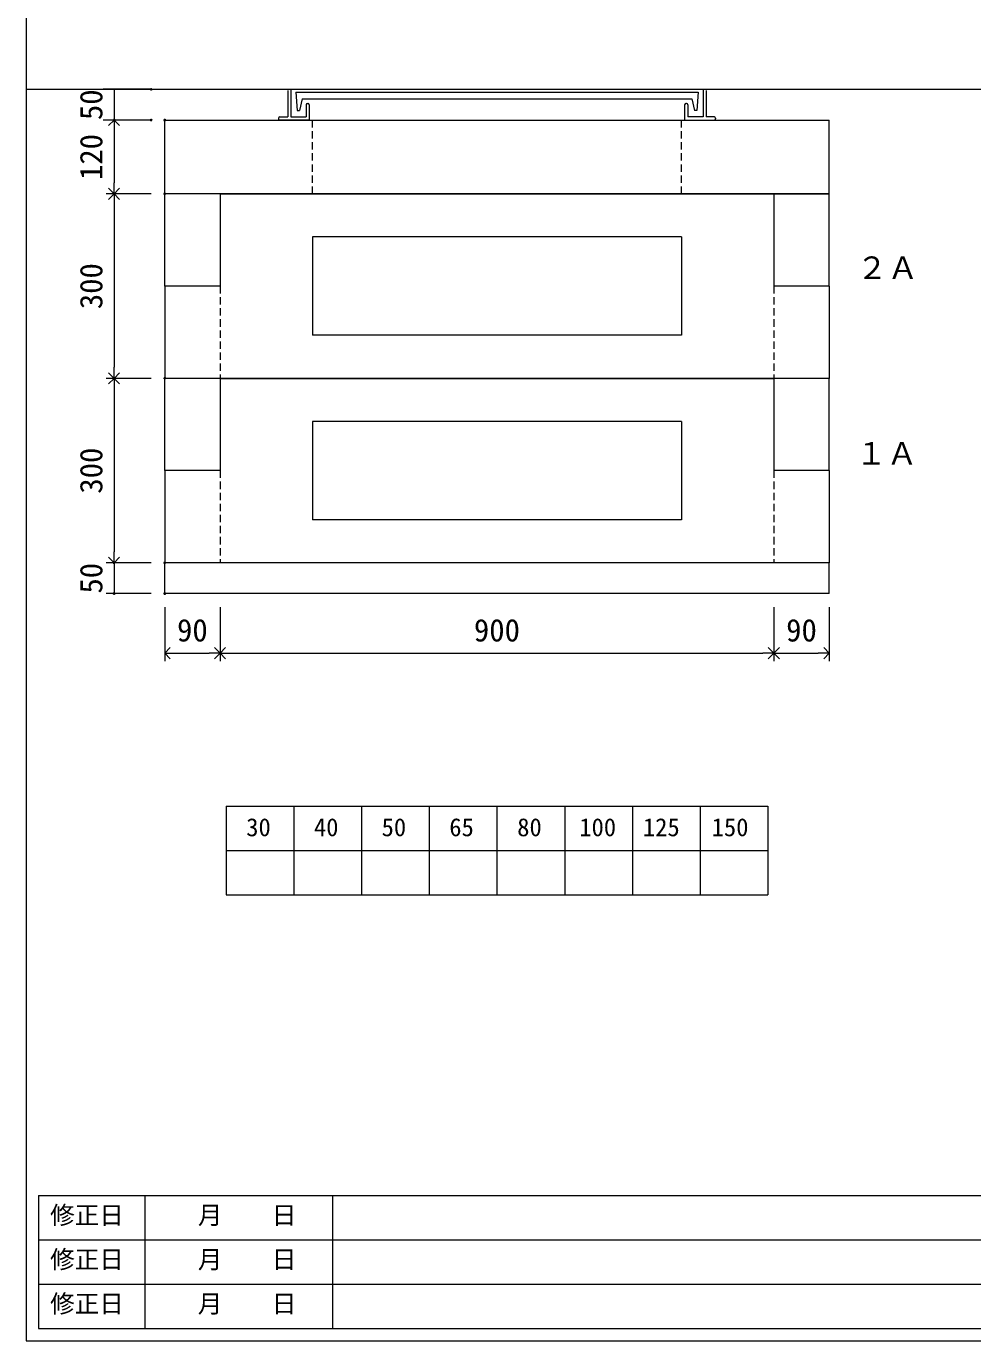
# Model space of a CAD drawing. Units: millimetres, scale not verified. Extents: x -4897 to 18483, y -2289 to 2289.
# Drawn here: x -1237 to 301, y -1986 to 151 of the extents above; entities that cross this region are included whole.
import ezdxf
from ezdxf.enums import TextEntityAlignment as Align

# ---------------------------------------------------------------- set-up
doc = ezdxf.new("R2010")
doc.units = ezdxf.units.MM
doc.header["$LTSCALE"] = 10
doc.header["$PDMODE"] = 32
doc.header["$PDSIZE"] = 2
doc.linetypes.add('DASHED1', pattern=[1.8, 1.2, -0.6])
doc.linetypes.add('USER5', pattern=[3.185, 0.01, -3.175])
doc.layers.add('0-1_Defpoints', color=7, linetype='Continuous')
for name, color, linetype, lineweight in [('0-2_waku', 7, 'Continuous', 18), ('0-3_gaikei', 7, 'Continuous', 18), ('0-4_kakure', 7, 'USER5', 18), ('0-5_sunpou', 7, 'Continuous', 5), ('0-8_uchigawa', 6, 'Continuous', 18), ('0-A_futa', 3, 'Continuous', 18), ('0-B_GL', 4, 'Continuous', 18), ('0-D_文字１', 7, 'Continuous', 18)]:
    doc.layers.add(name, color=color, linetype=linetype, lineweight=lineweight)
doc.styles.add('ＭＳ ゴシック', font='')
doc.styles.get('ＭＳ ゴシック').set_extended_font_data('MS Gothic')

# ---------------------------------------------------------------- blocks, each defined once
blk = doc.blocks.new('_Open90')
at = {"layer": '0-5_sunpou'}
blk.add_line((0, 0), (-1, 0), dxfattribs=at)
blk.add_lwpolyline([(-0.5, 0.5), (0, 0), (-0.5, -0.5)], dxfattribs=at)
blk = doc.blocks.new('D56')
at = {"layer": '0-1_Defpoints'}
for p in [(442.32, 2214.36), (359.96, 2094.36), (442.32, 2094.36)]:
    blk.add_point(p, dxfattribs=at)
at = {"layer": '0-5_sunpou'}
for p, q in [((420.32, 2214.36), (346.96, 2214.36)), ((359.96, 2196.36), (359.96, 2112.36)), ((420.32, 2094.36), (346.96, 2094.36))]:
    blk.add_line(p, q, dxfattribs=at)
at = {"layer": '0-5_sunpou', "xscale": 18, "yscale": 18}
for p, rotation in [((359.96, 2214.36), 90), ((359.96, 2094.36), 270)]:
    blk.add_blockref('_Open90', p, dxfattribs=dict(at, rotation=rotation))
at = {"layer": '0-5_sunpou', "style": 'ＭＳ ゴシック'}
blk.add_text('120', height=36.66, rotation=90, dxfattribs=at).set_placement((351.96, 2116.86), align=Align.BOTTOM_LEFT)
blk = doc.blocks.new('D57')
at = {"layer": '0-1_Defpoints'}
for p in [(442.32, 2094.36), (359.96, 1794.36), (442.32, 1794.36)]:
    blk.add_point(p, dxfattribs=at)
at = {"layer": '0-5_sunpou'}
for p, q in [((420.32, 2094.36), (346.96, 2094.36)), ((359.96, 2076.36), (359.96, 1812.36)), ((420.32, 1794.36), (346.96, 1794.36))]:
    blk.add_line(p, q, dxfattribs=at)
at = {"layer": '0-5_sunpou', "xscale": 18, "yscale": 18}
for p, rotation in [((359.96, 2094.36), 90), ((359.96, 1794.36), 270)]:
    blk.add_blockref('_Open90', p, dxfattribs=dict(at, rotation=rotation))
at = {"layer": '0-5_sunpou', "style": 'ＭＳ ゴシック'}
blk.add_text('300', height=36.66, rotation=90, dxfattribs=at).set_placement((351.96, 1906.86), align=Align.BOTTOM_LEFT)
blk = doc.blocks.new('D58')
at = {"layer": '0-1_Defpoints'}
for p in [(442.32, 1794.36), (359.96, 1494.36), (442.32, 1494.36)]:
    blk.add_point(p, dxfattribs=at)
at = {"layer": '0-5_sunpou'}
for p, q in [((420.32, 1794.36), (346.96, 1794.36)), ((359.96, 1776.36), (359.96, 1512.36)), ((420.32, 1494.36), (346.96, 1494.36))]:
    blk.add_line(p, q, dxfattribs=at)
at = {"layer": '0-5_sunpou', "xscale": 18, "yscale": 18}
for p, rotation in [((359.96, 1794.36), 90), ((359.96, 1494.36), 270)]:
    blk.add_blockref('_Open90', p, dxfattribs=dict(at, rotation=rotation))
at = {"layer": '0-5_sunpou', "style": 'ＭＳ ゴシック'}
blk.add_text('300', height=36.66, rotation=90, dxfattribs=at).set_placement((351.96, 1606.86), align=Align.BOTTOM_LEFT)
blk = doc.blocks.new('D48')
at = {"layer": '0-1_Defpoints'}
for p in [(420.32, 2264.36), (359.96, 2214.36), (420.32, 2214.36)]:
    blk.add_point(p, dxfattribs=at)
at = {"layer": '0-5_sunpou'}
for p, q in [((398.32, 2264.36), (346.96, 2264.36)), ((359.96, 2264.36), (359.96, 2214.36)), ((398.32, 2214.36), (346.96, 2214.36))]:
    blk.add_line(p, q, dxfattribs=at)
at = {"layer": '0-5_sunpou', "style": 'ＭＳ ゴシック'}
blk.add_text('50', height=36.66, rotation=90, dxfattribs=at).set_placement((351.96, 2214.36), align=Align.BOTTOM_LEFT)
blk = doc.blocks.new('D52')
at = {"layer": '0-1_Defpoints'}
for p in [(442.32, 1494.36), (359.96, 1444.36), (442.32, 1444.36)]:
    blk.add_point(p, dxfattribs=at)
at = {"layer": '0-5_sunpou'}
for p, q in [((420.32, 1494.36), (346.96, 1494.36)), ((359.96, 1494.36), (359.96, 1444.36)), ((420.32, 1444.36), (346.96, 1444.36))]:
    blk.add_line(p, q, dxfattribs=at)
at = {"layer": '0-5_sunpou', "style": 'ＭＳ ゴシック'}
blk.add_text('50', height=36.66, rotation=90, dxfattribs=at).set_placement((351.96, 1444.36), align=Align.BOTTOM_LEFT)

msp = doc.modelspace()

# ---------------------------------------------------------------- linework, layer by layer
at = {"layer": '0-2_waku'}
for p, q in [((-1236.72, 2288.65), (-1236.72, -1986.35)), ((-911.72, -1117.35), (-911.72, -1261.35)), ((-911.72, -1117.35), (-911.72, -1261.35)), ((-911.72, -1117.35), (-911.72, -1261.35)), ((-911.72, -1117.35), (-911.72, -1261.35)), ((-911.72, -1117.35), (-31.72, -1117.35)), ((-801.72, -1117.35), (-801.72, -1261.35)), ((-691.72, -1117.35), (-691.72, -1261.35)), ((-691.72, -1117.35), (-691.72, -1261.35)), ((-581.72, -1117.35), (-581.72, -1261.35)), ((-471.72, -1117.35), (-471.72, -1261.35)), ((-361.72, -1117.35), (-361.72, -1261.35)), ((-251.72, -1117.35), (-251.72, -1261.35)), ((-141.72, -1117.35), (-141.72, -1261.35)), ((-31.72, -1117.35), (-31.72, -1261.35)), ((-911.72, -1189.35), (-31.72, -1189.35)), ((-911.72, -1261.35), (-31.72, -1261.35)), ((-1216.72, -1750.35), (-1216.72, -1966.35)), ((-1216.72, -1750.35), (811.28, -1750.35)), ((-1044.22, -1750.35), (-1044.22, -1966.35)), ((-739.22, -1750.35), (-739.22, -1966.35)), ((-739.22, -1750.35), (-739.22, -1966.35)), ((-1216.72, -1822.35), (811.28, -1822.35)), ((-1216.72, -1894.35), (523.28, -1894.35)), ((-1216.72, -1966.35), (811.28, -1966.35)), ((-1236.72, -1986.35), (4883.28, -1986.35)), ((-1236.72, -1986.35), (4883.28, -1986.35))]:
    msp.add_line(p, q, dxfattribs=at)
at = {"layer": '0-3_gaikei'}
for p, q in [((-1011.72, -1.35), (68.28, -1.35)), ((-1011.72, -121.35), (-1011.72, -1.35)), ((68.28, -121.35), (68.28, -1.35)), ((68.28, -121.35), (-1011.72, -121.35)), ((68.28, -121.35), (-1011.72, -121.35)), ((68.28, -121.35), (-1011.72, -121.35)), ((68.28, -121.35), (-1011.72, -121.35)), ((68.28, -121.35), (-1011.72, -121.35)), ((-1011.72, -271.35), (-1011.72, -121.35)), ((-921.72, -121.35), (-1011.72, -121.35)), ((-921.72, -121.35), (-21.72, -121.35)), ((-921.72, -121.35), (-921.72, -271.35)), ((-921.72, -121.35), (-921.72, -271.35)), ((-921.72, -121.35), (-921.72, -271.35)), ((-921.72, -121.35), (-921.72, -271.35)), ((-921.72, -121.35), (-921.72, -271.35)), ((-921.72, -121.35), (-21.72, -121.35)), ((-921.72, -121.35), (-21.72, -121.35)), ((-81.72, -121.35), (-861.72, -121.35)), ((-21.72, -121.35), (-21.72, -271.35)), ((-21.72, -121.35), (-21.72, -271.35)), ((-21.72, -121.35), (-21.72, -271.35)), ((-21.72, -121.35), (-21.72, -271.35)), ((-21.72, -121.35), (-21.72, -271.35)), ((-21.72, -121.35), (68.28, -121.35)), ((68.28, -271.35), (68.28, -121.35)), ((-1011.72, -271.35), (-1011.72, -421.35)), ((-1011.72, -271.35), (-1011.72, -421.35)), ((-1011.72, -271.35), (-1011.72, -421.35)), ((-1011.72, -271.35), (-1011.72, -421.35)), ((-1011.72, -271.35), (-1011.72, -421.35)), ((-921.72, -271.35), (-1011.72, -271.35)), ((-921.72, -271.35), (-1011.72, -271.35)), ((-921.72, -271.35), (-1011.72, -271.35)), ((-921.72, -271.35), (-1011.72, -271.35)), ((-921.72, -271.35), (-1011.72, -271.35)), ((68.28, -271.35), (-21.72, -271.35)), ((68.28, -271.35), (-21.72, -271.35)), ((68.28, -271.35), (-21.72, -271.35)), ((68.28, -271.35), (-21.72, -271.35)), ((68.28, -271.35), (-21.72, -271.35)), ((68.28, -271.35), (68.28, -421.35)), ((68.28, -271.35), (68.28, -421.35)), ((68.28, -271.35), (68.28, -421.35)), ((68.28, -271.35), (68.28, -421.35)), ((68.28, -271.35), (68.28, -421.35)), ((68.28, -421.35), (-1011.72, -421.35)), ((68.28, -421.35), (-1011.72, -421.35)), ((68.28, -421.35), (-1011.72, -421.35)), ((68.28, -421.35), (-1011.72, -421.35)), ((68.28, -421.35), (-1011.72, -421.35)), ((-1011.72, -571.35), (-1011.72, -421.35)), ((-921.72, -421.35), (-921.72, -571.35)), ((-921.72, -421.35), (-921.72, -571.35)), ((-921.72, -421.35), (-921.72, -571.35)), ((-921.72, -421.35), (-921.72, -571.35)), ((-921.72, -421.35), (-921.72, -571.35)), ((-921.72, -421.35), (-21.72, -421.35)), ((-81.72, -421.35), (-861.72, -421.35)), ((-21.72, -421.35), (-21.72, -571.35)), ((-21.72, -421.35), (-21.72, -571.35)), ((-21.72, -421.35), (-21.72, -571.35)), ((-21.72, -421.35), (-21.72, -571.35)), ((-21.72, -421.35), (-21.72, -571.35)), ((68.28, -571.35), (68.28, -421.35)), ((-1011.72, -571.35), (-1011.72, -721.35)), ((-1011.72, -571.35), (-1011.72, -721.35)), ((-1011.72, -571.35), (-1011.72, -721.35)), ((-1011.72, -571.35), (-1011.72, -721.35)), ((-1011.72, -571.35), (-1011.72, -721.35)), ((-921.72, -571.35), (-1011.72, -571.35)), ((-921.72, -571.35), (-1011.72, -571.35)), ((-921.72, -571.35), (-1011.72, -571.35)), ((-921.72, -571.35), (-1011.72, -571.35)), ((-921.72, -571.35), (-1011.72, -571.35)), ((68.28, -571.35), (-21.72, -571.35)), ((68.28, -571.35), (-21.72, -571.35)), ((68.28, -571.35), (-21.72, -571.35)), ((68.28, -571.35), (-21.72, -571.35)), ((68.28, -571.35), (-21.72, -571.35)), ((68.28, -571.35), (68.28, -721.35)), ((68.28, -571.35), (68.28, -721.35)), ((68.28, -571.35), (68.28, -721.35)), ((68.28, -571.35), (68.28, -721.35)), ((68.28, -571.35), (68.28, -721.35)), ((-1011.72, -771.35), (-1011.72, -721.35)), ((68.28, -721.35), (-1011.72, -721.35)), ((68.28, -721.35), (-1011.72, -721.35)), ((68.28, -721.35), (-1011.72, -721.35)), ((68.28, -721.35), (-1011.72, -721.35)), ((68.28, -721.35), (-1011.72, -721.35)), ((-81.72, -721.35), (-861.72, -721.35)), ((68.28, -771.35), (68.28, -721.35)), ((68.28, -771.35), (-1011.72, -771.35)), ((68.28, -771.35), (-1011.72, -771.35))]:
    msp.add_line(p, q, dxfattribs=at)
at = {"layer": '0-4_kakure', "linetype": 'DASHED1', "lineweight": 5}
for p, q in [((-771.72, -121.35), (-771.72, -1.35)), ((-171.72, -121.35), (-171.72, -1.35)), ((-921.72, -271.35), (-921.72, -421.35)), ((-21.72, -271.35), (-21.72, -421.35)), ((-921.72, -571.35), (-921.72, -721.35)), ((-21.72, -571.35), (-21.72, -721.35))]:
    msp.add_line(p, q, dxfattribs=at)
at = {"layer": '0-5_sunpou'}
for p, q in [((-1033.72, 48.65), (-1111.57, 48.65)), ((-1033.72, -1.35), (-1111.57, -1.35)), ((-1011.72, -793.35), (-1011.72, -881.28)), ((-921.72, -793.35), (-921.72, -881.28)), ((-921.72, -793.35), (-921.72, -881.28)), ((-21.72, -793.35), (-21.72, -881.28)), ((-21.72, -793.35), (-21.72, -881.28)), ((68.28, -793.35), (68.28, -881.28)), ((-993.72, -868.28), (-939.72, -868.28)), ((-903.72, -868.28), (-39.72, -868.28)), ((-3.72, -868.28), (50.28, -868.28))]:
    msp.add_line(p, q, dxfattribs=at)
at = {"layer": '0-8_uchigawa'}
for p, q in [((-171.72, -191.35), (-771.72, -191.35)), ((-771.72, -191.35), (-771.72, -351.35)), ((-171.72, -191.35), (-171.72, -351.35)), ((-171.72, -351.35), (-771.72, -351.35)), ((-171.72, -491.35), (-771.72, -491.35)), ((-771.72, -491.35), (-771.72, -651.35)), ((-171.72, -491.35), (-171.72, -651.35)), ((-171.72, -651.35), (-771.72, -651.35))]:
    msp.add_line(p, q, dxfattribs=at)
at = {"layer": '0-A_futa'}
for p, q in [((-811.72, 46.65), (-811.72, 3.65)), ((-806.72, 48.65), (-806.72, 3.65)), ((-798.91, 44.15), (-144.58, 44.15)), ((-798.91, 44.15), (-796.42, 14.15)), ((-144.58, 44.15), (-146.83, 14.15)), ((-136.72, 48.65), (-136.72, 3.65)), ((-131.72, 46.65), (-131.72, 3.65)), ((-788.39, 33.15), (-792.71, 14.15)), ((-788.39, 33.15), (-155.05, 33.15)), ((-781.72, 23.65), (-781.72, 3.65)), ((-779.72, 25.65), (-778.72, 25.65)), ((-776.72, 23.65), (-776.72, -1.35)), ((-166.72, 23.65), (-166.72, -1.35)), ((-163.72, 25.65), (-164.72, 25.65)), ((-161.72, 23.65), (-161.72, 3.65)), ((-155.05, 33.15), (-150.73, 14.15)), ((-826.72, 1.65), (-826.72, 0.65)), ((-824.72, 3.65), (-811.72, 3.65)), ((-806.72, 3.65), (-781.72, 3.65)), ((-796.42, 14.15), (-792.71, 14.15)), ((-136.72, 3.65), (-161.72, 3.65)), ((-146.83, 14.15), (-150.73, 14.15)), ((-118.72, 3.65), (-131.72, 3.65)), ((-116.72, 1.65), (-116.72, 0.65)), ((-776.72, -1.35), (-824.72, -1.35)), ((-166.72, -1.35), (-118.72, -1.35))]:
    msp.add_line(p, q, dxfattribs=at)
for centre, start, end in [((-779.72, 23.65), 90, 180), ((-778.72, 23.65), 0, 90), ((-164.72, 23.65), 90, 180), ((-163.72, 23.65), 0, 90), ((-824.72, 1.65), 90, 180), ((-824.72, 0.65), 180, 270), ((-118.72, 1.65), 0, 90), ((-118.72, 0.65), 270, 0)]:
    msp.add_arc(centre, 2, start, end, dxfattribs=at)
at = {"layer": '0-B_GL'}
msp.add_line((-1236.72, 48.65), (4883.28, 48.65), dxfattribs=at)
msp.add_line((-1236.72, 48.65), (4883.28, 48.65), dxfattribs=at)

# ---------------------------------------------------------------- block references
at = {"layer": '0-5_sunpou'}
for name in ['D48', 'D56', 'D57', 'D58', 'D52']:
    msp.add_blockref(name, (-1454.03, -2215.72), dxfattribs=at)
at = {"layer": '0-5_sunpou', "xscale": 18, "yscale": 18, "rotation": 180}
for p in [(-1011.72, -868.28), (-921.72, -868.28), (-21.72, -868.28)]:
    msp.add_blockref('_Open90', p, dxfattribs=at)
at = {"layer": '0-5_sunpou', "xscale": 18, "yscale": 18}
for p in [(-921.72, -868.28), (-21.72, -868.28), (68.28, -868.28)]:
    msp.add_blockref('_Open90', p, dxfattribs=at)

# ---------------------------------------------------------------- texts
at = {"layer": '0-5_sunpou', "style": 'ＭＳ ゴシック'}
for s, p in [('90', (-991.72, -860.28)), ('900', (-509.22, -860.28)), ('90', (-1.72, -860.28))]:
    msp.add_text(s, height=36.66, dxfattribs=at).set_placement(p, align=Align.BOTTOM_LEFT)
at = {"layer": '0-D_文字１', "style": 'ＭＳ ゴシック'}
for s, height, p in [('２Ａ', 36.66, (112.91, -270.8)), ('１Ａ', 36.66, (111.59, -572.66)), ('30', 29.33, (-879.26, -1174.79)), ('40', 29.33, (-769.26, -1174.79)), ('50', 29.33, (-659.26, -1174.79)), ('65', 29.33, (-549.26, -1174.79)), ('80', 29.33, (-438.85, -1174.79)), ('100', 29.33, (-337.98, -1174.79)), ('125', 29.33, (-234.59, -1174.79)), ('150', 29.33, (-122.83, -1174.79)), ('修正日', 29.33, (-1198.07, -1805.65)), ('\u3000\u3000月\u3000\u3000日', 29.33, (-1037.92, -1805.65)), ('修正日', 29.33, (-1198.07, -1877.65)), ('\u3000\u3000月\u3000\u3000日', 29.33, (-1037.92, -1877.65)), ('修正日', 29.33, (-1198.07, -1949.65)), ('\u3000\u3000月\u3000\u3000日', 29.33, (-1037.92, -1949.65))]:
    msp.add_text(s, height=height, dxfattribs=at).set_placement(p, align=Align.BOTTOM_LEFT)

doc.saveas('drawing.dxf')
